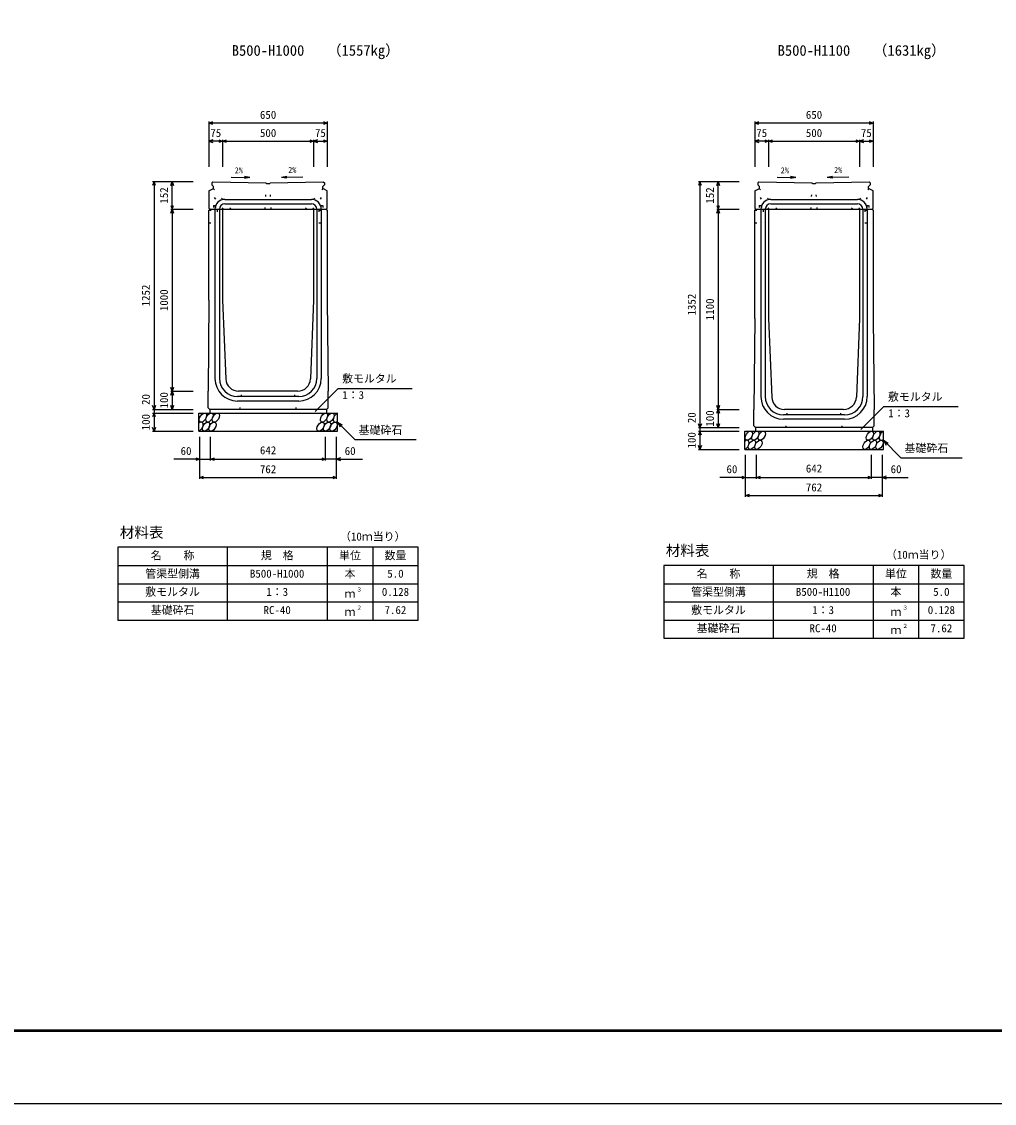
# Model space of a CAD drawing. Units: millimetres, scale not verified. Extents: x -12600 to 12600, y -5940 to 5940.
# Drawn here: x 1346 to 6691, y -5940 to 6 of the extents above; entities that cross this region are included whole.
import ezdxf
from ezdxf.enums import TextEntityAlignment as Align

# ---------------------------------------------------------------- set-up
doc = ezdxf.new("R2010")
doc.units = ezdxf.units.MM
doc.header["$LTSCALE"] = 40
doc.linetypes.add('DOTTED', pattern=[1.75, 0.25, -1.5])
for name, color, linetype, lineweight in [('0-0_DIM', 7, 'Continuous', 25), ('0-1_Defpoints', 5, 'Continuous', 25), ('0-2_HATCH', 6, 'Continuous', 25), ('0-3_HYO', 3, 'Continuous', 25), ('0-4_HYO2', 4, 'Continuous', 25), ('0-5_OUTLINE', 3, 'Continuous', 25), ('0-6_OUTLINE2', 4, 'DOTTED', 25), ('0-7_TXT', 7, 'Continuous', 25), ('0-8_WAKU', 3, 'Continuous', 25)]:
    doc.layers.add(name, color=color, linetype=linetype, lineweight=lineweight)
doc.styles.add('ＭＳ ゴシック', font='')
doc.styles.get('ＭＳ ゴシック').set_extended_font_data('MS Gothic')

msp = doc.modelspace()

# ---------------------------------------------------------------- linework, layer by layer
at = {"layer": '0-0_DIM'}
for p, q in [((2375, -544.04), (2375, -791.54)), ((3025, -551.54), (2375, -551.54)), ((3025, -544.04), (3025, -791.54)), ((5375, -544.04), (5375, -791.54)), ((6025, -551.54), (5375, -551.54)), ((6025, -544.04), (6025, -791.54)), ((2450, -651.54), (2375, -651.54)), ((2450, -644.04), (2450, -791.54)), ((2450, -651.54), (2950, -651.54)), ((2950, -644.04), (2950, -791.54)), ((2950, -651.54), (3025, -651.54)), ((5450, -651.54), (5375, -651.54)), ((5450, -644.04), (5450, -791.54)), ((5450, -651.54), (5950, -651.54)), ((5950, -644.04), (5950, -791.54)), ((5950, -651.54), (6025, -651.54)), ((2065.5, -873.54), (2288, -873.54)), ((2073, -873.54), (2073, -2125.54)), ((2173, -1025.54), (2173, -873.54)), ((5065.5, -873.54), (5288, -873.54)), ((5073, -873.54), (5073, -2225.54)), ((5173, -1025.54), (5173, -873.54)), ((2165.5, -1025.54), (2288, -1025.54)), ((2173, -1025.54), (2173, -2025.54)), ((5165.5, -1025.54), (5288, -1025.54)), ((5173, -1025.54), (5173, -2125.54)), ((2958.11, -2136.35), (3084.34, -2010.11)), ((3084.34, -2010.11), (3492.24, -2010.11)), ((2165.5, -2025.54), (2288, -2025.54)), ((2173, -2025.54), (2173, -2125.54)), ((2065.5, -2125.54), (2288, -2125.54)), ((2073, -2125.54), (2073, -2145.54)), ((5165.5, -2125.54), (5288, -2125.54)), ((5173, -2125.54), (5173, -2225.54)), ((5958.11, -2236.35), (6084.34, -2110.11)), ((6084.34, -2110.11), (6492.24, -2110.11)), ((2065.5, -2145.54), (2288, -2145.54)), ((2073, -2145.54), (2073, -2245.54)), ((3081, -2195.54), (3176.76, -2291.29)), ((3081, -2195.54), (3106.98, -2210.54)), ((3081, -2195.54), (3096, -2221.52)), ((2065.5, -2245.54), (2288, -2245.54)), ((5065.5, -2225.54), (5288, -2225.54)), ((5065.5, -2245.54), (5288, -2245.54)), ((5073, -2225.54), (5073, -2245.54)), ((5073, -2245.54), (5073, -2345.54)), ((2324, -2506.9), (2324, -2275.54)), ((2384, -2406.9), (2384, -2275.54)), ((3016, -2406.9), (3016, -2275.54)), ((3076, -2506.9), (3076, -2275.54)), ((3176.76, -2291.29), (3514.31, -2291.29)), ((6081, -2295.54), (6176.76, -2391.29)), ((6081, -2295.54), (6106.98, -2310.54)), ((6081, -2295.54), (6096, -2321.52)), ((5065.5, -2345.54), (5288, -2345.54)), ((5324, -2606.9), (5324, -2375.54)), ((5384, -2506.9), (5384, -2375.54)), ((6016, -2506.9), (6016, -2375.54)), ((6076, -2606.9), (6076, -2375.54)), ((2324, -2399.4), (2182.21, -2399.4)), ((2324, -2399.4), (2384, -2399.4)), ((2384, -2399.4), (3016, -2399.4)), ((3076, -2399.4), (3016, -2399.4)), ((3076, -2399.4), (3217.79, -2399.4)), ((6176.76, -2391.29), (6514.31, -2391.29)), ((2324, -2499.4), (3076, -2499.4)), ((5324, -2499.4), (5182.21, -2499.4)), ((5324, -2499.4), (5384, -2499.4)), ((5384, -2499.4), (6016, -2499.4)), ((6076, -2499.4), (6016, -2499.4)), ((6076, -2499.4), (6217.79, -2499.4)), ((5324, -2599.4), (6076, -2599.4))]:
    msp.add_line(p, q, dxfattribs=at)
for points in [[(2396.14, -559.23), (2375, -551.54), (2396.14, -543.84)], [(3003.86, -543.84), (3025, -551.54), (3003.86, -559.23)], [(5396.14, -559.23), (5375, -551.54), (5396.14, -543.84)], [(6003.86, -543.84), (6025, -551.54), (6003.86, -559.23)], [(2396.14, -643.84), (2375, -651.54), (2396.14, -659.23)], [(2428.86, -643.84), (2450, -651.54), (2428.86, -659.23)], [(2471.14, -659.23), (2450, -651.54), (2471.14, -643.84)], [(2928.86, -643.84), (2950, -651.54), (2928.86, -659.23)], [(2971.14, -643.84), (2950, -651.54), (2971.14, -659.23)], [(3003.86, -643.84), (3025, -651.54), (3003.86, -659.23)], [(5396.14, -643.84), (5375, -651.54), (5396.14, -659.23)], [(5428.86, -643.84), (5450, -651.54), (5428.86, -659.23)], [(5471.14, -659.23), (5450, -651.54), (5471.14, -643.84)], [(5928.86, -643.84), (5950, -651.54), (5928.86, -659.23)], [(5971.14, -643.84), (5950, -651.54), (5971.14, -659.23)], [(6003.86, -643.84), (6025, -651.54), (6003.86, -659.23)], [(2080.7, -894.68), (2073, -873.54), (2065.3, -894.68)], [(2165.3, -894.68), (2173, -873.54), (2180.7, -894.68)], [(5080.7, -894.68), (5073, -873.54), (5065.3, -894.68)], [(5165.3, -894.68), (5173, -873.54), (5180.7, -894.68)], [(2165.3, -1004.39), (2173, -1025.54), (2180.7, -1004.39)], [(5165.3, -1004.39), (5173, -1025.54), (5180.7, -1004.39)], [(2165.3, -1046.68), (2173, -1025.54), (2180.7, -1046.68)], [(5165.3, -1046.68), (5173, -1025.54), (5180.7, -1046.68)], [(2180.7, -2004.39), (2173, -2025.54), (2165.3, -2004.39)], [(2165.3, -2046.68), (2173, -2025.54), (2180.7, -2046.68)], [(2080.7, -2104.39), (2073, -2125.54), (2065.3, -2104.39)], [(2180.7, -2104.39), (2173, -2125.54), (2165.3, -2104.39)], [(5180.7, -2104.39), (5173, -2125.54), (5165.3, -2104.39)], [(5165.3, -2146.68), (5173, -2125.54), (5180.7, -2146.68)], [(2080.7, -2166.68), (2073, -2145.54), (2065.3, -2166.68)], [(2080.7, -2224.39), (2073, -2245.54), (2065.3, -2224.39)], [(5080.7, -2204.39), (5073, -2225.54), (5065.3, -2204.39)], [(5080.7, -2266.68), (5073, -2245.54), (5065.3, -2266.68)], [(5180.7, -2204.39), (5173, -2225.54), (5165.3, -2204.39)], [(5080.7, -2324.39), (5073, -2345.54), (5065.3, -2324.39)], [(2302.86, -2391.71), (2324, -2399.4), (2302.86, -2407.1)], [(2405.14, -2407.1), (2384, -2399.4), (2405.14, -2391.71)], [(2994.86, -2391.71), (3016, -2399.4), (2994.86, -2407.1)], [(3097.14, -2391.71), (3076, -2399.4), (3097.14, -2407.1)], [(2345.14, -2507.1), (2324, -2499.4), (2345.14, -2491.71)], [(3054.86, -2491.71), (3076, -2499.4), (3054.86, -2507.1)], [(5302.86, -2491.71), (5324, -2499.4), (5302.86, -2507.1)], [(5405.14, -2507.1), (5384, -2499.4), (5405.14, -2491.71)], [(5994.86, -2491.71), (6016, -2499.4), (5994.86, -2507.1)], [(6097.14, -2491.71), (6076, -2499.4), (6097.14, -2507.1)], [(5345.14, -2607.1), (5324, -2599.4), (5345.14, -2591.71)], [(6054.86, -2591.71), (6076, -2599.4), (6054.86, -2607.1)]]:
    msp.add_lwpolyline(points, dxfattribs=at)
at = {"layer": '0-1_Defpoints'}
msp.add_lwpolyline([(-4200, -5940), (12600, -5940), (12600, 5940), (-4200, 5940)], close=True, dxfattribs=at)
at = {"layer": '0-2_HATCH'}
for centre, start_param, end_param in [((2323.3, -2220.54), 3.7419964, 7.318141), ((3078, -2170.54), 0.6666252, 4.1103269), ((6078, -2270.54), 0.6666252, 4.1103269), ((5323.3, -2320.54), 3.7419964, 7.318141)]:
    msp.add_ellipse(centre, major_axis=(14.54, 23.54), ratio=0.5792, start_param=start_param, end_param=end_param, dxfattribs=at)
for centre in [(2341.89, -2170.54), (2358.77, -2220.54), (2377.37, -2170.54), (2394.25, -2220.54), (2412.84, -2170.54), (2988.45, -2220.54), (3007.05, -2170.54), (3023.93, -2220.54), (3042.52, -2170.54), (3059.41, -2220.54), (5341.89, -2270.54), (5377.37, -2270.54), (5412.84, -2270.54), (6007.05, -2270.54), (6042.52, -2270.54), (5358.77, -2320.54), (5394.25, -2320.54), (5988.45, -2320.54), (6023.93, -2320.54), (6059.41, -2320.54)]:
    msp.add_ellipse(centre, major_axis=(14.54, 23.54), ratio=0.5792, dxfattribs=at)
at = {"layer": '0-3_HYO'}
for p, q in [((2475, -2883.64), (2475, -3283.64)), ((3025, -2883.64), (3025, -3283.64)), ((3275, -2883.64), (3275, -3283.64)), ((1875, -2983.64), (3525, -2983.64)), ((5475, -2983.64), (5475, -3383.64)), ((6025, -2983.64), (6025, -3383.64)), ((6275, -2983.64), (6275, -3383.64)), ((4875, -3083.64), (6525, -3083.64))]:
    msp.add_line(p, q, dxfattribs=at)
for points in [[(1875, -3283.64), (3525, -3283.64), (3525, -2883.64), (1875, -2883.64)], [(4875, -3383.64), (6525, -3383.64), (6525, -2983.64), (4875, -2983.64)]]:
    msp.add_lwpolyline(points, close=True, dxfattribs=at)
at = {"layer": '0-4_HYO2'}
for p, q in [((1875, -3083.64), (3525, -3083.64)), ((1875, -3183.64), (3525, -3183.64)), ((4875, -3183.64), (6525, -3183.64)), ((4875, -3283.64), (6525, -3283.64))]:
    msp.add_line(p, q, dxfattribs=at)
at = {"layer": '0-5_OUTLINE'}
for p, q in [((2396.68, -874.47), (2391, -880.04)), ((2391, -880.04), (2391, -891.04)), ((2400, -901.04), (2391, -891.04)), ((2396.68, -874.47), (2688, -880.3)), ((2688, -880.3), (2691, -883.54)), ((2691, -883.54), (2709, -883.54)), ((2709, -883.54), (2712, -880.28)), ((3000, -901.04), (3009, -891.04)), ((3009, -880.04), (3009, -891.04)), ((5396.68, -874.47), (5391, -880.04)), ((5391, -880.04), (5391, -891.04)), ((5400, -901.04), (5391, -891.04)), ((5396.68, -874.47), (5688, -880.3)), ((5688, -880.3), (5691, -883.54)), ((5691, -883.54), (5709, -883.54)), ((5709, -883.54), (5712, -880.28)), ((6000, -901.04), (6009, -891.04)), ((6009, -880.04), (6009, -891.04)), ((2375, -924.04), (2400, -911.04)), ((2375, -924.04), (2375, -1019.54)), ((2400, -911.04), (2400, -901.04)), ((3000, -911.04), (3000, -901.04)), ((3025, -924.04), (3000, -911.04)), ((3025, -1019.54), (3025, -924.04)), ((5375, -924.04), (5400, -911.04)), ((5375, -924.04), (5375, -1019.54)), ((5400, -911.04), (5400, -901.04)), ((6000, -911.04), (6000, -901.04)), ((6025, -924.04), (6000, -911.04)), ((6025, -1019.54), (6025, -924.04)), ((2375, -1019.54), (2381, -1025.54)), ((2375, -1031.54), (2381, -1025.54)), ((2375, -1525.54), (2375, -1031.54)), ((2381, -1025.54), (3019, -1025.54)), ((2450, -1025.54), (2450, -1525.54)), ((2950, -1025.54), (2950, -1525.54)), ((3019, -1025.54), (3025, -1019.54)), ((3019, -1025.54), (3025, -1031.54)), ((3025, -1031.54), (3025, -1525.54)), ((5375, -1019.54), (5381, -1025.54)), ((5375, -1031.54), (5381, -1025.54)), ((5375, -1625.54), (5375, -1031.54)), ((5381, -1025.54), (6019, -1025.54)), ((5450, -1025.54), (5450, -1625.54)), ((5950, -1025.54), (5950, -1625.54)), ((6019, -1025.54), (6025, -1019.54)), ((6019, -1025.54), (6025, -1031.54)), ((6025, -1031.54), (6025, -1625.54)), ((2375, -1525.54), (2370, -2025.54)), ((2450, -1525.54), (2467.31, -1958.33)), ((2950, -1525.54), (2932.69, -1958.33)), ((3025, -1525.54), (3030, -2025.54)), ((5375, -1625.54), (5370, -2125.54)), ((5450, -1625.54), (5467.31, -2058.33)), ((5950, -1625.54), (5932.69, -2058.33)), ((6025, -1625.54), (6030, -2125.54)), ((2370, -2116.54), (2370, -2025.54)), ((2862.74, -2025.54), (2537.26, -2025.54)), ((3030, -2116.54), (3030, -2025.54)), ((2370, -2116.54), (2379, -2125.54)), ((3021, -2125.54), (2379, -2125.54)), ((2379, -2125.54), (2379, -2145.54)), ((3021, -2125.54), (3030, -2116.54)), ((3021, -2125.54), (3021, -2145.54)), ((5370, -2216.54), (5370, -2125.54)), ((5862.74, -2125.54), (5537.26, -2125.54)), ((6030, -2216.54), (6030, -2125.54)), ((2319, -2145.54), (3081, -2145.54)), ((2319, -2245.54), (2319, -2145.54)), ((3081, -2245.54), (3081, -2145.54)), ((2319, -2245.54), (3081, -2245.54)), ((5319, -2245.54), (6081, -2245.54)), ((5319, -2345.54), (5319, -2245.54)), ((5370, -2216.54), (5379, -2225.54)), ((6021, -2225.54), (5379, -2225.54)), ((5379, -2225.54), (5379, -2245.54)), ((6021, -2225.54), (6030, -2216.54)), ((6021, -2225.54), (6021, -2245.54)), ((6081, -2345.54), (6081, -2245.54)), ((5319, -2345.54), (6081, -2345.54))]:
    msp.add_line(p, q, dxfattribs=at)
for points in [[(2712, -880.28), (3003, -874.16), (3009, -880.04)], [(5712, -880.28), (6003, -874.16), (6009, -880.04)]]:
    msp.add_lwpolyline(points, dxfattribs=at)
for centre, start, end in [((2537.26, -1955.54), 182.29061, 270.36797), ((2862.74, -1955.54), 270, 357.70939), ((5537.26, -2055.54), 182.29061, 270.36797), ((5862.74, -2055.54), 270, 357.70939)]:
    msp.add_arc(centre, 70, start, end, dxfattribs=at)
at = {"layer": '0-6_OUTLINE2'}
for p, q in [((2683, -1025.54), (2691, -883.54)), ((2717, -1025.54), (2709, -883.54)), ((5683, -1025.54), (5691, -883.54)), ((5717, -1025.54), (5709, -883.54)), ((2454.23, -1025.54), (2376.63, -923.19)), ((2398.51, -911.81), (2496.88, -1025.54)), ((3001.49, -911.81), (2903.12, -1025.54)), ((2945.77, -1025.54), (3023.37, -923.19)), ((5454.23, -1025.54), (5376.63, -923.19)), ((5398.51, -911.81), (5496.88, -1025.54)), ((6001.49, -911.81), (5903.12, -1025.54)), ((5945.77, -1025.54), (6023.37, -923.19)), ((2399, -1005.04), (2411, -1005.04)), ((2399, -1005.04), (2399, -1030.04)), ((2411, -1005.04), (2411, -1030.04)), ((2989.5, -1005.04), (3001.5, -1005.04)), ((2989.5, -1005.04), (2989.5, -1030.04)), ((3001.5, -1005.04), (3001.5, -1030.04)), ((5399, -1005.04), (5411, -1005.04)), ((5399, -1005.04), (5399, -1030.04)), ((5411, -1005.04), (5411, -1030.04)), ((5989.5, -1005.04), (6001.5, -1005.04)), ((5989.5, -1005.04), (5989.5, -1030.04)), ((6001.5, -1005.04), (6001.5, -1030.04)), ((2979.45, -1030.04), (2979.45, -1100.54)), ((2979.45, -1030.04), (3023.5, -1030.04)), ((5979.45, -1030.04), (5979.45, -1100.54)), ((5979.45, -1030.04), (6023.5, -1030.04)), ((2375, -1100.54), (2420, -1100.54)), ((2979.45, -1100.54), (3024.45, -1100.54)), ((5375, -1100.54), (5420, -1100.54)), ((5979.45, -1100.54), (6024.45, -1100.54)), ((2545, -2125.54), (2555, -2025.54)), ((2855, -2125.54), (2845, -2025.54)), ((5545, -2225.54), (5555, -2125.54)), ((5855, -2225.54), (5845, -2125.54))]:
    msp.add_line(p, q, dxfattribs=at)
at = {"layer": '0-6_OUTLINE2', "linetype": 'Continuous'}
for p, q in [((2462, -971.54), (2938, -971.54)), ((2462, -995.54), (2938, -995.54)), ((5462, -971.54), (5938, -971.54)), ((5462, -995.54), (5938, -995.54)), ((2408, -1025.54), (2408, -1955.54)), ((2432, -1025.54), (2432, -1955.54)), ((2968, -1025.54), (2968, -1955.54)), ((2992, -1025.54), (2992, -1955.54)), ((5408, -1025.54), (5408, -2055.54)), ((5432, -1025.54), (5432, -2055.54)), ((5968, -1025.54), (5968, -2055.54)), ((5992, -1025.54), (5992, -2055.54)), ((2868, -2055.54), (2532, -2055.54)), ((2868, -2079.54), (2532, -2079.54)), ((5868, -2155.54), (5532, -2155.54)), ((5868, -2179.54), (5532, -2179.54))]:
    msp.add_line(p, q, dxfattribs=at)
at = {"layer": '0-6_OUTLINE2'}
for points in [[(2376.5, -1030.04), (2420, -1030.04), (2420, -1100.54)], [(5376.5, -1030.04), (5420, -1030.04), (5420, -1100.54)]]:
    msp.add_lwpolyline(points, dxfattribs=at)
at = {"layer": '0-6_OUTLINE2', "linetype": 'Continuous'}
for centre, radius, start, end in [((2462, -1025.54), 54, 90, 180), ((2462, -1025.54), 30, 90, 180), ((2938, -1025.54), 54, 0, 90), ((2938, -1025.54), 30, 0, 90), ((5462, -1025.54), 54, 90, 180), ((5462, -1025.54), 30, 90, 180), ((5938, -1025.54), 54, 0, 90), ((5938, -1025.54), 30, 0, 90), ((2532, -1955.54), 124, 180, 270), ((2532, -1955.54), 100, 180, 270), ((2868, -1955.54), 100, 270, 0), ((2868, -1955.54), 124, 270, 0), ((5532, -2055.54), 124, 180, 270), ((5532, -2055.54), 100, 180, 270), ((5868, -2055.54), 100, 270, 0), ((5868, -2055.54), 124, 270, 0)]:
    msp.add_arc(centre, radius, start, end, dxfattribs=at)
at = {"layer": '0-7_TXT'}
for p, q in [((2600.12, -851.56), (2570.69, -845.76)), ((2772.94, -849), (2802.36, -843.17)), ((2772.94, -849), (2890.83, -846.52)), ((2772.94, -849), (2802.58, -853.58)), ((5600.12, -851.56), (5570.69, -845.76)), ((5772.94, -849), (5802.36, -843.17)), ((5772.94, -849), (5890.83, -846.52)), ((5772.94, -849), (5802.58, -853.58))]:
    msp.add_line(p, q, dxfattribs=at)
for points in [[(2497.3, -849.51), (2600.12, -851.56), (2570.48, -856.18)], [(5497.3, -849.51), (5600.12, -851.56), (5570.48, -856.18)]]:
    msp.add_lwpolyline(points, dxfattribs=at)
at = {"layer": '0-8_WAKU', "lineweight": 50}
msp.add_lwpolyline([(-3800, -5540), (12200, -5540), (12200, 5540), (-3800, 5540)], close=True, dxfattribs=at)

# ---------------------------------------------------------------- texts
at = {"layer": '0-0_DIM', "style": 'ＭＳ ゴシック'}
for s, p in [('650', (2655, -541.54)), ('650', (5655, -541.54)), ('75', (2382.5, -641.54)), ('500', (2655, -641.54)), ('75', (2957.5, -641.54)), ('75', (5382.5, -641.54)), ('500', (5655, -641.54)), ('75', (5957.5, -641.54)), ('敷モルタル', (3106.38, -1991.38)), ('1：3', (3107.38, -2082.07)), ('敷モルタル', (6106.38, -2091.38)), ('1：3', (6107.38, -2182.07)), ('基礎砕石', (3197.32, -2274.12)), ('基礎砕石', (6197.32, -2374.12)), ('60', (2219, -2389.4)), ('642', (2655, -2385.54)), ('60', (3121, -2389.4)), ('762', (2655, -2489.4)), ('60', (5219, -2489.4)), ('642', (5655, -2485.54)), ('60', (6121, -2489.4)), ('762', (5655, -2589.4))]:
    msp.add_text(s, height=43.99, dxfattribs=at).set_placement(p, align=Align.BOTTOM_LEFT)
for s, p in [('152', (2163, -994.54)), ('152', (5163, -994.54)), ('1252', (2063, -1559.54)), ('1000', (2163, -1585.54)), ('1352', (5063, -1609.54)), ('1100', (5163, -1635.54)), ('20', (2063, -2101.22)), ('100', (2163, -2120.54)), ('100', (5163, -2220.54)), ('100', (2063, -2240.54)), ('20', (5063, -2201.22)), ('100', (5063, -2340.54))]:
    msp.add_text(s, height=43.99, rotation=90, dxfattribs=at).set_placement(p, align=Align.BOTTOM_LEFT)
at = {"layer": '0-7_TXT', "style": 'ＭＳ ゴシック'}
for s, height, p in [('（1557kg）', 58.65, (3023.7, -199.16)), ('（1631kg）', 58.65, (6023.7, -199.16)), ('B500-H1000', 58.65, (2500, -199.56)), ('B500-H1100', 58.65, (5500, -199.56)), ('2%', 32.99, (2516.8, -838.03)), ('2%', 32.99, (2810.37, -836.1)), ('2%', 32.99, (5516.8, -838.03)), ('2%', 32.99, (5810.37, -836.1)), ('材料表', 58.65, (1885, -2848.64)), ('（10ｍ当り）', 43.99, (3095, -2859.64)), ('名\u3000\u3000称', 43.99, (2055, -2963.64)), ('規\u3000格', 43.99, (2660, -2963.64)), ('単位', 43.99, (3090, -2963.64)), ('数量', 43.99, (3340, -2963.64)), ('材料表', 58.65, (4885, -2948.64)), ('（10ｍ当り）', 43.99, (6095, -2959.64)), ('管渠型側溝', 43.99, (2025, -3063.64)), ('B500-H1000', 43.99, (2600, -3063.64)), ('本', 43.99, (3120, -3063.64)), ('5.0', 43.99, (3355, -3063.64)), ('名\u3000\u3000称', 43.99, (5055, -3063.64)), ('規\u3000格', 43.99, (5660, -3063.64)), ('単位', 43.99, (6090, -3063.64)), ('数量', 43.99, (6340, -3063.64)), ('敷モルタル', 43.99, (2025, -3163.64)), ('1：3', 43.99, (2690, -3163.64)), ('ｍ', 43.99, (3120, -3173.64)), ('３', 21.99, (3185.54, -3133.27)), ('0.128', 43.99, (3325, -3163.64)), ('管渠型側溝', 43.99, (5025, -3163.64)), ('B500-H1100', 43.99, (5600, -3163.64)), ('本', 43.99, (6120, -3163.64)), ('5.0', 43.99, (6355, -3163.64)), ('基礎砕石', 43.99, (2055, -3263.64)), ('RC-40', 43.99, (2675, -3263.64)), ('２', 21.99, (3185.54, -3233.27)), ('7.62', 43.99, (3340, -3263.64)), ('敷モルタル', 43.99, (5025, -3263.64)), ('1：3', 43.99, (5690, -3263.64)), ('３', 21.99, (6185.54, -3233.27)), ('0.128', 43.99, (6325, -3263.64)), ('ｍ', 43.99, (3120, -3273.64)), ('ｍ', 43.99, (6120, -3273.64)), ('基礎砕石', 43.99, (5055, -3363.64)), ('RC-40', 43.99, (5675, -3363.64)), ('ｍ', 43.99, (6120, -3373.64)), ('２', 21.99, (6185.54, -3333.27)), ('7.62', 43.99, (6340, -3363.64))]:
    msp.add_text(s, height=height, dxfattribs=at).set_placement(p, align=Align.BOTTOM_LEFT)

doc.saveas('drawing.dxf')
